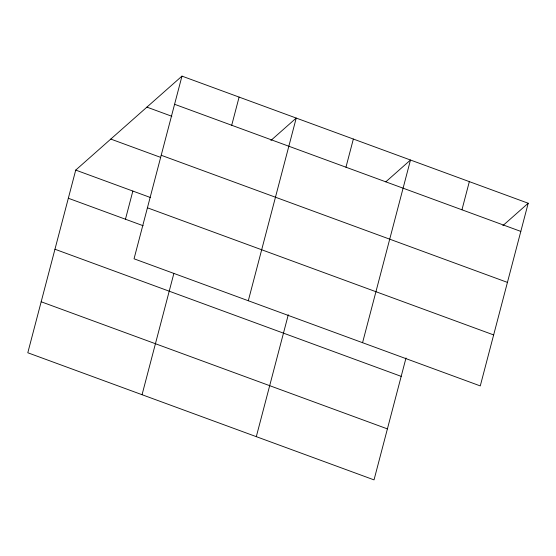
<?xml version="1.0" encoding="UTF-8"?>
<svg xmlns="http://www.w3.org/2000/svg" width="556" height="556" viewBox="0 0 556 556"><rect width="100%" height="100%" fill="white"/><g stroke="black" fill="none" stroke-linecap="round" stroke-linejoin="round"><path stroke-width="0.83" d="M181.972 76.116L134.045 258.797L480.273 385.913L528.2 203.239L181.972 76.116L75.727 170.087L27.8 352.761L374.028 479.884L406.012 357.974M125.461 219.224L132.849 191.062M142.058 394.711L173.819 273.635M231.713 125.26L239.101 97.091M248.303 300.747L296.23 118.067L270.904 140.459M256.309 436.662L288.293 314.752M345.964 167.21L353.352 139.042M362.561 342.698L410.481 160.017L385.808 181.84M461.953 209.793L469.34 181.631M502.874 225.632L528.2 203.239M174.584 104.285L520.812 231.407M146.909 107.127L171.853 116.287M161.205 155.27L507.433 282.392M110.783 139.076L160.67 157.39M75.727 170.087L150.551 197.561M147.423 207.805L493.652 334.927M68.332 198.249L143.163 225.729M54.961 249.241L401.189 376.363M41.179 301.776L387.407 428.891"/></g></svg>
